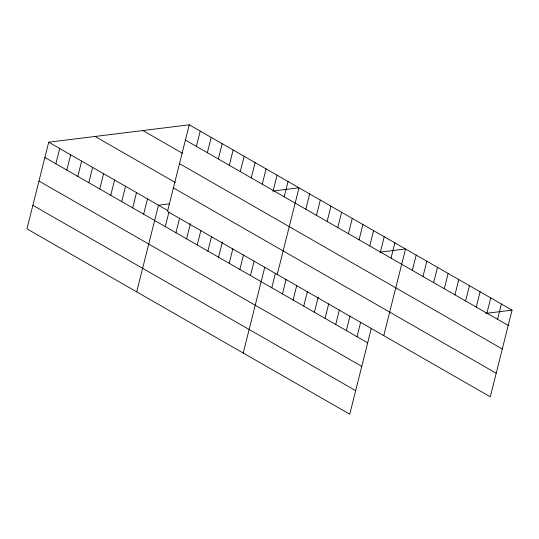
<?xml version="1.0" encoding="UTF-8"?>
<svg xmlns="http://www.w3.org/2000/svg" width="539" height="539" viewBox="0 0 539 539"><rect width="100%" height="100%" fill="white"/><g stroke="black" fill="none" stroke-linecap="round" stroke-linejoin="round"><path stroke-width="0.81" d="M189.25 124.799L167.481 211.463L490.281 396.805L512.05 310.141L189.25 124.799L48.719 142.195L26.95 228.859L349.75 414.201L371.317 328.345M55.854 163.782L59.694 148.494M66.829 170.081L70.67 154.794M77.805 176.381L81.645 161.1M88.78 182.687L92.62 167.4M99.755 188.987L103.596 173.699M110.731 195.286L114.571 180.006M121.706 201.593L125.547 186.305M132.682 207.892L136.522 192.605M143.657 214.192L147.497 198.911M136.704 291.875L158.473 205.211L169.293 203.87M165.284 226.609L168.923 212.13M196.385 146.386L200.225 131.098M175.936 232.727L179.575 218.248M207.36 152.685L211.2 137.405M186.588 238.844L190.429 223.557M218.335 158.992L222.176 143.704M197.24 244.962L200.879 230.483M229.311 165.291L233.151 150.004M207.892 251.08L211.531 236.594M218.544 257.191L222.385 241.91M240.286 171.591L244.127 156.31M229.196 263.308L232.835 248.829M251.262 177.897L255.102 162.61M239.848 269.426L243.487 254.947M262.237 184.197L266.077 168.909M250.5 275.544L254.138 261.065M273.212 190.496L277.053 175.215M243.224 353.038L264.79 267.176M284.188 196.802L288.028 181.515M271.804 287.779L275.442 273.293M277.235 274.479L299.004 187.815L272.721 191.069M282.456 293.89L286.094 279.411M305.815 209.22L309.656 193.932M293.108 300.007L296.746 285.529M316.467 215.337L320.307 200.05M303.76 306.125L307.398 291.646M327.119 221.448L330.959 206.167M314.419 312.243L318.253 296.955M337.771 227.566L341.611 212.278M325.071 318.36L328.702 303.875M348.423 233.683L352.263 218.396M335.723 324.471L339.354 309.992M359.075 239.801L362.915 224.514M346.375 330.589L350.013 316.11M369.727 245.919L373.567 230.631M357.027 336.707L360.665 322.228M380.379 252.03L384.219 236.749M391.038 258.147L394.871 242.867M383.761 335.642L405.523 248.978L380.022 252.137M412.342 270.383L416.182 255.095M422.994 276.5L426.834 261.213M433.646 282.618L437.486 267.331M444.298 288.729L448.138 273.448M454.95 294.846L458.79 279.559M465.602 300.964L469.442 285.677M476.254 307.082L480.094 291.794M486.906 313.199L490.746 297.912M497.558 319.31L501.398 304.03M485.767 313.395L512.05 310.141M185.409 140.086L508.21 325.428M142.875 130.539L182.66 153.386M179.494 163.64L502.294 348.982M95.093 136.455L175.35 182.532M173.403 187.909L496.197 373.251M48.719 142.195L167.703 210.513M44.878 157.476L367.679 342.824M38.963 181.03L361.763 366.379M32.866 205.298L355.666 390.647"/></g></svg>
